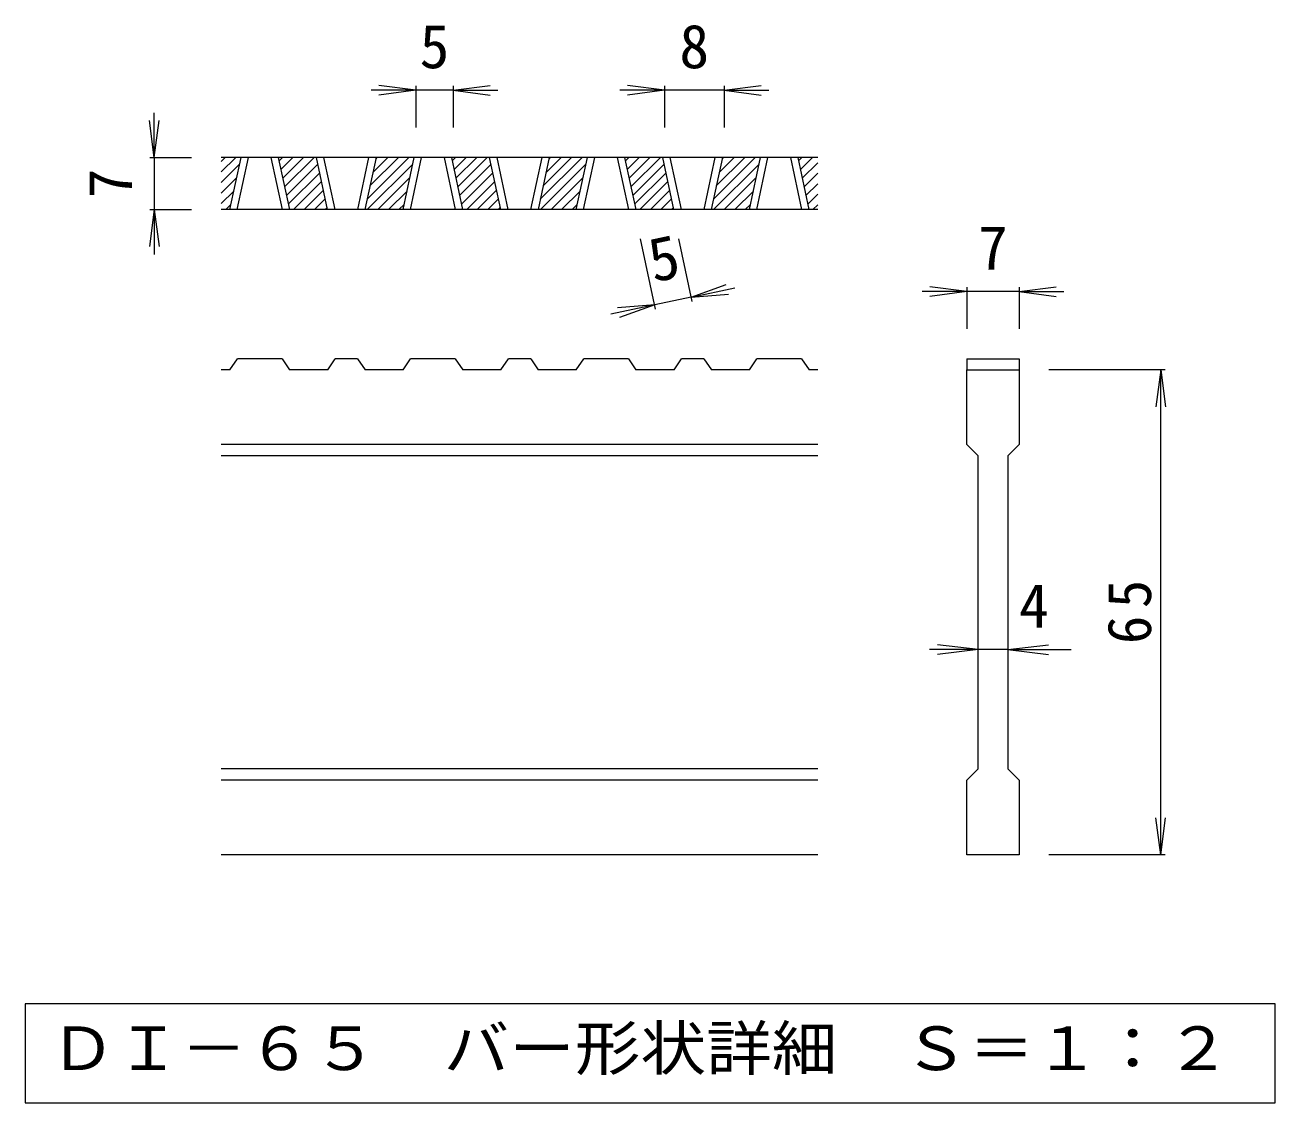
# Model space of a CAD drawing. Units: millimetres on the paper, enlarged 6 times, with parts at other scales. Extents: x -1087 to 1035, y -823 to 774.
# Drawn here: x 447 to 950, y -185 to 249 of the extents above; entities that cross this region are included whole.
import ezdxf
from ezdxf.enums import TextEntityAlignment as Align

# ---------------------------------------------------------------- set-up
doc = ezdxf.new("R2010")
doc.units = ezdxf.units.MM
doc.header["$LTSCALE"] = 6
doc.layers.add('D-0_通り芯', color=3, linetype='Continuous', lineweight=9)
doc.layers.add('D-4_寸法', color=7, linetype='Continuous', lineweight=9)
doc.styles.add('ＭＳ ゴシック', font='')
doc.styles.get('ＭＳ ゴシック').set_extended_font_data('MS Gothic')

msp = doc.modelspace()

# ---------------------------------------------------------------- linework, layer by layer
at = {"layer": 'D-0_通り芯'}
for p, q in [((765.566, 195.73), (525.566, 195.73)), ((525.566, 194.145), (527.15, 195.73)), ((525.566, 189.903), (531.393, 195.73)), ((525.566, 185.66), (532.92, 193.014)), ((529.007, 174.73), (533.501, 195.73)), ((532.007, 174.73), (536.501, 195.73)), ((545.501, 195.73), (549.995, 174.73)), ((548.501, 195.73), (552.995, 174.73)), ((548.793, 194.363), (550.161, 195.73)), ((549.541, 190.868), (554.403, 195.73)), ((550.289, 187.373), (558.646, 195.73)), ((551.037, 183.878), (562.888, 195.73)), ((551.785, 180.384), (564.421, 193.019)), ((568.335, 174.73), (563.841, 195.73)), ((571.335, 174.73), (566.841, 195.73)), ((584.829, 195.73), (580.335, 174.73)), ((587.841, 195.73), (583.347, 174.73)), ((584.238, 178.896), (601.072, 195.73)), ((584.315, 174.73), (602.599, 193.014)), ((585.393, 184.293), (596.83, 195.73)), ((586.548, 189.691), (592.587, 195.73)), ((587.703, 195.089), (588.344, 195.73)), ((598.686, 174.73), (603.18, 195.73)), ((601.686, 174.73), (606.18, 195.73)), ((615.18, 195.73), (619.674, 174.73)), ((618.18, 195.73), (622.674, 174.73)), ((618.473, 194.363), (619.84, 195.73)), ((619.221, 190.868), (624.082, 195.73)), ((619.968, 187.373), (628.325, 195.73)), ((620.716, 183.878), (632.568, 195.73)), ((621.464, 180.384), (634.1, 193.019)), ((638.014, 174.73), (633.52, 195.73)), ((641.014, 174.73), (636.52, 195.73)), ((654.508, 195.73), (650.014, 174.73)), ((657.52, 195.73), (653.026, 174.73)), ((653.917, 178.896), (670.751, 195.73)), ((653.994, 174.73), (672.278, 193.014)), ((655.072, 184.293), (666.509, 195.73)), ((656.228, 189.691), (662.266, 195.73)), ((657.383, 195.089), (658.024, 195.73)), ((668.365, 174.73), (672.859, 195.73)), ((671.365, 174.73), (675.859, 195.73)), ((684.859, 195.73), (689.353, 174.73)), ((687.859, 195.73), (692.353, 174.73)), ((688.152, 194.363), (689.519, 195.73)), ((688.9, 190.868), (693.762, 195.73)), ((689.648, 187.373), (698.004, 195.73)), ((690.396, 183.878), (702.247, 195.73)), ((691.143, 180.384), (703.779, 193.019)), ((707.693, 174.73), (703.199, 195.73)), ((710.693, 174.73), (706.199, 195.73)), ((724.187, 195.73), (719.693, 174.73)), ((727.199, 195.73), (722.705, 174.73)), ((723.597, 178.896), (740.431, 195.73)), ((723.673, 174.73), (741.957, 193.014)), ((724.752, 184.293), (736.188, 195.73)), ((725.907, 189.691), (731.945, 195.73)), ((727.062, 195.089), (727.703, 195.73)), ((738.045, 174.73), (742.539, 195.73)), ((741.045, 174.73), (745.539, 195.73)), ((754.539, 195.73), (759.033, 174.73)), ((757.539, 195.73), (762.033, 174.73)), ((757.831, 194.363), (759.198, 195.73)), ((758.579, 190.868), (763.441, 195.73)), ((759.327, 187.373), (765.566, 193.612)), ((525.566, 181.417), (531.765, 187.616)), ((552.533, 176.889), (565.168, 189.525)), ((588.557, 174.73), (601.444, 187.616)), ((622.212, 176.889), (634.848, 189.525)), ((658.237, 174.73), (671.123, 187.616)), ((691.891, 176.889), (704.527, 189.525)), ((727.916, 174.73), (740.802, 187.616)), ((760.075, 183.878), (765.566, 189.37)), ((525.566, 177.175), (530.61, 182.218)), ((554.616, 174.73), (565.916, 186.03)), ((558.859, 174.73), (566.664, 182.535)), ((592.8, 174.73), (600.289, 182.218)), ((624.295, 174.73), (635.596, 186.03)), ((628.538, 174.73), (636.343, 182.535)), ((662.479, 174.73), (669.968, 182.218)), ((693.975, 174.73), (705.275, 186.03)), ((698.217, 174.73), (706.023, 182.535)), ((732.158, 174.73), (739.647, 182.218)), ((760.823, 180.384), (765.566, 185.127)), ((527.363, 174.73), (529.454, 176.821)), ((563.101, 174.73), (567.412, 179.04)), ((597.043, 174.73), (599.134, 176.821)), ((632.781, 174.73), (637.091, 179.04)), ((666.722, 174.73), (668.813, 176.821)), ((702.46, 174.73), (706.771, 179.04)), ((736.401, 174.73), (738.492, 176.821)), ((761.571, 176.889), (765.566, 180.884)), ((763.654, 174.73), (765.566, 176.642)), ((765.566, 174.73), (525.566, 174.73)), ((567.344, 174.73), (568.16, 175.545)), ((637.023, 174.73), (637.839, 175.545)), ((706.703, 174.73), (707.518, 175.545)), ((529.059, 110.23), (532.059, 114.73)), ((550.047, 114.73), (532.059, 114.73)), ((550.047, 114.73), (553.047, 110.23)), ((568.387, 110.23), (571.387, 114.73)), ((580.387, 114.73), (571.387, 114.73)), ((580.387, 114.73), (583.399, 110.23)), ((598.738, 110.23), (601.738, 114.73)), ((619.726, 114.73), (601.738, 114.73)), ((619.726, 114.73), (622.726, 110.23)), ((638.066, 110.23), (641.066, 114.73)), ((650.066, 114.73), (641.066, 114.73)), ((650.066, 114.73), (653.078, 110.23)), ((668.418, 110.23), (671.418, 114.73)), ((689.405, 114.73), (671.418, 114.73)), ((689.405, 114.73), (692.405, 110.23)), ((707.745, 110.23), (710.745, 114.73)), ((719.745, 114.73), (710.745, 114.73)), ((719.745, 114.73), (722.757, 110.23)), ((738.097, 110.23), (741.097, 114.73)), ((759.085, 114.73), (741.097, 114.73)), ((759.085, 114.73), (762.085, 110.23)), ((825.566, 114.73), (825.566, 110.23)), ((529.059, 110.23), (525.566, 110.23)), ((568.387, 110.23), (553.047, 110.23)), ((598.738, 110.23), (583.399, 110.23)), ((638.066, 110.23), (622.726, 110.23)), ((668.418, 110.23), (653.078, 110.23)), ((707.745, 110.23), (692.405, 110.23)), ((738.097, 110.23), (722.757, 110.23)), ((765.566, 110.23), (762.085, 110.23)), ((825.566, 110.23), (846.566, 110.23)), ((825.566, 80.23), (825.566, 110.23)), ((846.566, 110.23), (846.566, 80.23)), ((765.566, 80.23), (525.566, 80.23)), ((765.566, 75.73), (525.566, 75.73)), ((825.566, 80.23), (830.066, 75.73)), ((830.066, -50.27), (830.066, 75.73)), ((842.066, 75.73), (846.566, 80.23)), ((842.066, 75.73), (842.066, -50.27)), ((765.566, -50.27), (525.566, -50.27)), ((825.566, -54.77), (830.066, -50.27)), ((842.066, -50.27), (846.566, -54.77)), ((765.566, -54.77), (525.566, -54.77)), ((825.566, -84.77), (825.566, -54.77)), ((846.566, -54.77), (846.566, -84.77)), ((765.566, -84.77), (525.566, -84.77)), ((846.566, -84.77), (825.566, -84.77))]:
    msp.add_line(p, q, dxfattribs=at)
msp.add_lwpolyline([(825.566, 114.73), (846.566, 114.73), (846.566, 110.23)], dxfattribs=at)
at = {"layer": 'D-0_通り芯', "color": 7}
msp.add_lwpolyline([(446.573, -144.77), (446.573, -184.641), (949.558, -184.641), (949.558, -144.77)], close=True, dxfattribs=at)
at = {"layer": 'D-4_寸法'}
for p, q in [((603.865, 222.73), (585.865, 222.73)), ((603.865, 222.73), (588.994, 224.688)), ((603.865, 222.73), (588.994, 220.772)), ((603.865, 224.53), (603.865, 207.73)), ((618.865, 222.73), (603.865, 222.73)), ((618.865, 222.73), (633.737, 224.688)), ((618.865, 224.53), (618.865, 207.73)), ((618.865, 222.73), (633.737, 220.772)), ((618.865, 222.73), (636.865, 222.73)), ((703.884, 222.73), (685.884, 222.73)), ((703.884, 222.73), (689.012, 224.688)), ((703.884, 222.73), (689.012, 220.772)), ((703.884, 224.53), (703.884, 207.73)), ((727.884, 222.73), (703.884, 222.73)), ((727.884, 222.73), (742.756, 224.688)), ((727.884, 224.53), (727.884, 207.73)), ((727.884, 222.73), (742.756, 220.772)), ((727.884, 222.73), (745.884, 222.73)), ((498.566, 195.73), (498.566, 213.73)), ((498.566, 195.73), (496.608, 210.602)), ((498.566, 195.73), (500.524, 210.602)), ((496.766, 195.73), (513.566, 195.73)), ((498.566, 195.73), (498.566, 174.73)), ((498.566, 174.73), (496.608, 159.858)), ((496.766, 174.73), (513.566, 174.73)), ((498.566, 174.73), (500.524, 159.858)), ((498.566, 174.73), (498.566, 156.73)), ((700.342, 134.628), (694.272, 162.995)), ((715.01, 137.767), (709.611, 162.995)), ((714.633, 139.527), (728.766, 144.553)), ((714.633, 139.527), (732.235, 143.293)), ((825.566, 141.73), (807.566, 141.73)), ((825.566, 141.73), (810.694, 143.688)), ((825.566, 141.73), (810.694, 139.772)), ((825.566, 143.53), (825.566, 126.73)), ((846.566, 141.73), (825.566, 141.73)), ((846.566, 141.73), (861.437, 143.688)), ((846.566, 143.53), (846.566, 126.73)), ((846.566, 141.73), (861.437, 139.772)), ((846.566, 141.73), (864.566, 141.73)), ((699.966, 136.388), (682.364, 132.621)), ((699.966, 136.388), (685.013, 135.19)), ((699.966, 136.388), (685.833, 131.361)), ((714.633, 139.527), (699.966, 136.388)), ((714.633, 139.527), (729.586, 140.724)), ((905.366, 110.23), (858.566, 110.23)), ((903.566, 110.23), (901.608, 95.358)), ((903.566, 110.23), (905.524, 95.358)), ((903.566, -84.77), (903.566, 110.23)), ((830.066, -2.27), (810.566, -2.27)), ((830.066, -2.27), (813.694, -0.312)), ((830.066, -2.27), (813.694, -4.228)), ((842.066, -2.27), (830.066, -2.27)), ((842.066, -2.27), (858.437, -0.312)), ((842.066, -2.27), (858.437, -4.228)), ((842.066, -2.27), (867.566, -2.27)), ((903.566, -84.77), (901.608, -69.899)), ((903.566, -84.77), (905.524, -69.899)), ((905.366, -84.77), (858.566, -84.77))]:
    msp.add_line(p, q, dxfattribs=at)

# ---------------------------------------------------------------- texts
at = {"layer": 'D-0_通り芯', "color": 2, "style": 'ＭＳ ゴシック', "width": 1.1}
msp.add_text('ＤＩ－６５\u3000バー形状詳細\u3000Ｓ＝１：２', height=17.6, dxfattribs=at).set_placement((456.566, -176.706), align=Align.BOTTOM_LEFT)
at = {"layer": 'D-4_寸法', "color": 2, "style": 'ＭＳ ゴシック'}
for s, p in [('5', (605.365, 226.33)), ('8', (709.884, 226.33)), ('7', (830.066, 145.33)), ('4', (846.566, 1.33))]:
    msp.add_text(s, height=17.6, dxfattribs=at).set_placement(p, align=Align.BOTTOM_LEFT)
for s, rotation, p in [('7', 90, (494.966, 179.23)), ('5', 12.079, (700.679, 140.222))]:
    msp.add_text(s, height=17.6, rotation=rotation, dxfattribs=at).set_placement(p, align=Align.BOTTOM_LEFT)
at = {"layer": 'D-4_寸法', "color": 2, "insert": (899.966, -0.02), "char_height": 17.6, "attachment_point": 7, "rotation": 90, "style": 'ＭＳ ゴシック'}
msp.add_mtext('\\T1.27;\\W0.95;65', dxfattribs=at)

doc.saveas('drawing.dxf')
